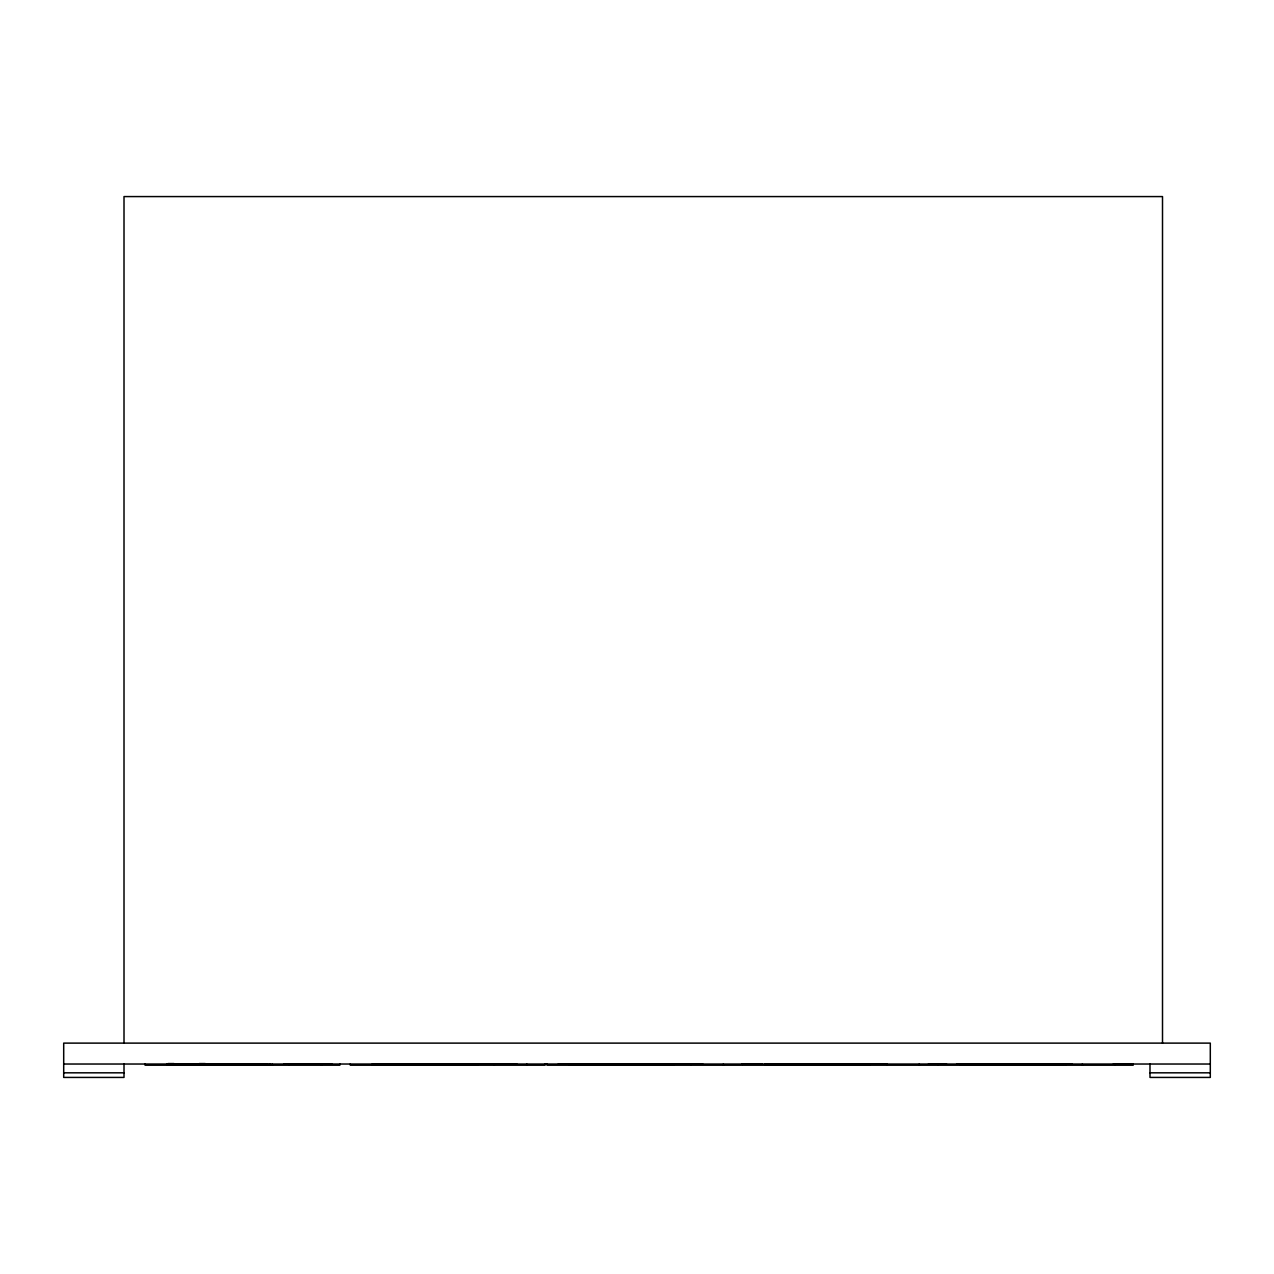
<?xml version="1.0" encoding="UTF-8"?>
<svg xmlns="http://www.w3.org/2000/svg" width="1274" height="1274" viewBox="0 0 1274 1274"><rect width="100%" height="100%" fill="white"/><g stroke="black" fill="none" stroke-linecap="round" stroke-linejoin="round"><path stroke-width="1.5" d="M168.041 1063.583L173.997 1063.583M199.317 1063.583L205.273 1063.583M331.734 1063.854L284.022 1064.029M63.7 1064.029L1210.3 1064.029M207.471 1064.586L265.565 1064.586M206.754 1064.777L266.298 1064.777M63.7 1072.819L124.008 1072.819M1149.992 1072.819L1210.3 1072.819M1162.509 1043.119L1162.509 196.578L124.008 196.578L124.008 1043.119M1149.992 1064.029L1149.992 1077.422L1210.3 1077.422L1210.3 1043.119L63.7 1043.119L63.7 1077.422L124.008 1077.422L124.008 1064.029M1133.175 1064.029L1133.175 1065.207L938.381 1065.207L938.381 1064.029M1131.423 1064.029L1113.317 1064.029M1114.814 1064.029L1114.814 1065.207M1082.39 1064.029L1082.39 1065.207M1071.88 1064.029L1024.153 1063.854L1024.296 1065.207M1065.653 1064.029L1065.653 1065.207M1063.153 1064.029L1063.153 1065.207M1062.787 1064.029L1062.787 1065.207M1061.019 1064.029L1060.971 1065.207M1060.541 1064.029L1060.653 1065.207M1059.904 1064.029L1059.904 1065.207M1058.837 1064.029L1058.646 1065.207M1058.407 1064.029L1058.407 1065.207M1058.041 1064.029L1058.041 1065.207M1057.691 1064.029L1057.754 1065.207M1056.735 1064.029L1056.735 1065.207M1056.369 1064.029L1056.369 1065.207M1056.05 1064.029L1056.05 1065.207M1055.764 1064.029L1055.891 1065.207M1055.541 1064.029L1055.541 1065.207M1054.553 1064.029L1054.585 1065.207M1054.235 1064.029L1054.235 1065.207M1054.124 1064.029L1054.124 1065.207M1053.614 1064.029L1053.614 1065.207M1053.471 1064.029L1053.471 1065.207M1052.881 1064.029L1052.881 1065.207M1052.404 1064.029L1052.531 1065.207M1052.228 1064.029L1052.228 1065.207M1051.99 1064.029L1051.99 1065.207M1051.607 1064.029L1051.607 1065.207M1051.273 1064.029L1051.337 1065.207M1050.7 1064.029L1050.747 1065.207M1050.27 1064.029L1050.381 1065.207M1050.094 1064.029L1050.094 1065.207M1049.346 1064.029L1049.346 1065.207M1048.566 1064.029L1048.566 1065.207M1048.136 1064.029L1048.136 1065.207M1047.769 1064.029L1047.769 1065.207M1047.483 1064.029L1047.419 1065.207M1047.196 1064.029L1047.196 1065.207M1046.464 1064.029L1046.464 1065.207M1046.241 1064.029L1046.241 1065.207M1046.097 1064.029L1046.097 1065.207M1045.779 1064.029L1045.779 1065.207M1045.62 1064.029L1045.62 1065.207M1045.269 1064.029L1045.269 1065.207M1043.963 1064.029L1043.852 1065.207M1043.629 1064.029L1043.629 1065.207M1041.957 1064.029L1042.052 1065.207M1041.702 1064.029L1041.718 1065.207M1041.336 1064.029L1041.336 1065.207M1041.065 1064.029L1041.001 1065.207M1039.871 1064.029L1039.918 1065.207M1039.552 1065.207L1039.552 1064.029L1039.361 1065.207M1039.074 1064.029L1039.074 1065.207M1038.851 1064.029L1038.804 1065.207M1037.737 1064.029L1037.737 1065.207M1037.562 1064.029L1037.562 1065.207M1037.307 1064.029L1037.307 1065.207M1036.94 1064.029L1036.925 1065.207M1036.67 1064.029L1036.67 1065.207M1036.59 1064.029L1036.59 1065.207M1035.635 1064.029L1035.635 1065.207M1034.456 1064.029L1034.456 1065.207M1033.453 1064.029L1033.485 1065.207M1033.023 1064.029L1033.134 1065.207M1032.816 1064.029L1032.816 1065.207M1032.386 1064.029L1032.529 1065.207M1031.908 1064.029L1031.908 1065.207M1031.319 1064.029L1031.542 1065.207M1031.128 1064.029L1031.128 1065.207M1030.889 1064.029L1030.889 1065.207M1030.523 1064.029L1030.523 1065.207M1030.172 1064.029L1030.172 1065.207M1029.726 1064.029L1029.758 1065.207M1029.408 1064.029L1029.296 1065.207M1028.994 1064.029L1028.994 1065.207M1028.532 1064.029L1028.644 1065.207M1028.373 1064.029L1028.245 1065.207M1028.022 1064.029L1028.022 1065.207M1027.577 1064.029L1027.577 1065.207M1027.147 1064.029L1027.147 1065.207M1026.78 1064.029L1026.78 1065.207M1026.382 1064.029L1026.43 1065.207M1026.096 1064.029L1026.096 1065.207M1025.506 1063.854L1025.474 1065.207M1024.79 1064.029L1024.79 1065.207M1024.63 1063.854L1024.646 1065.207M1023.341 1064.029L1023.309 1065.207M1022.974 1064.029L1022.879 1065.207M1022.656 1064.029L1022.656 1065.207M1022.369 1064.029L1022.369 1065.207M1022.21 1064.029L1022.226 1065.207M1021.859 1064.029L1021.859 1065.207M1020.984 1064.029L1021.159 1065.207M1020.729 1064.029L1020.729 1065.207M1020.363 1064.029L1020.363 1065.207M1020.012 1064.029L1020.076 1065.207M1019.71 1064.029L1019.71 1065.207M1019.614 1064.029L1019.614 1065.207M1018.961 1064.029L1018.961 1065.207M1018.834 1064.029L1018.834 1065.207M1018.372 1064.029L1018.372 1065.207M1018.085 1064.029L1018.213 1065.207M1017.464 1064.029L1017.464 1065.207M1017.098 1064.029L1017.098 1065.207M1016.748 1064.029L1016.827 1065.207M1016.238 1064.029L1016.238 1065.207M1015.951 1064.029L1015.951 1065.207M1015.792 1064.029L1015.792 1065.207M1015.426 1064.029L1015.426 1065.207M1015.107 1064.029L1014.948 1065.207M1014.614 1064.029L1014.614 1065.207M1013.61 1064.029L1013.61 1065.207M1012.973 1064.029L1012.973 1065.207M1012.687 1064.029L1012.543 1065.207M1012.4 1064.029L1012.4 1065.207M1012.05 1064.029L1012.05 1065.207M1011.476 1064.029L1011.476 1065.207M1011.285 1064.029L1011.285 1065.207M1011.046 1064.029L1011.046 1065.207M1010.68 1064.029L1010.68 1065.207M1010.393 1064.029L1010.393 1065.207M1010.266 1064.029L1010.33 1065.207M1009.151 1064.029L1009.151 1065.207M1008.689 1064.029L1008.53 1065.207L1008.403 1064.029M1008.18 1064.029L1008.084 1065.207M1007.909 1064.029L1007.909 1065.207M1007.654 1064.029L1007.654 1065.207M1007.288 1064.029L1007.288 1065.207M1006.938 1064.029L1007.017 1065.207M1006.54 1064.029L1006.54 1065.207M1006.253 1064.029L1006.253 1065.207M1005.982 1064.029L1005.982 1065.207M1005.759 1064.029L1005.632 1065.207M1005.297 1064.029L1005.297 1065.207M1005.154 1064.029L1005.154 1065.207M1004.804 1064.029L1004.804 1065.207M1003.801 1064.029L1003.801 1065.207M1003.164 1064.029L1003.164 1065.207M1002.749 1064.029L1002.877 1065.207M1002.383 1064.029L1002.383 1065.207M1001.667 1064.029L1001.667 1065.207M1001.475 1064.029L1001.475 1065.207M1001.237 1064.029L1001.237 1065.207M1000.87 1064.029L1000.87 1065.207M1000.6 1064.029L1000.584 1065.207M1000.52 1064.029L1000.52 1065.207M1000.138 1064.029L1000.249 1065.207M999.485 1064.029L999.485 1065.207M999.342 1064.029L999.342 1065.207M998.88 1064.029L998.72 1065.207M998.418 1064.029L998.418 1065.207M998.386 1064.029L998.243 1065.207M997.988 1064.029L997.988 1065.207M997.622 1064.029L997.622 1065.207M996.746 1064.029L996.746 1065.207M996.443 1064.029L996.316 1065.207M996.093 1064.029L996.093 1065.207M995.965 1064.029L995.965 1065.207M995.488 1064.029L995.631 1065.207M995.344 1064.029L995.344 1065.207M995.137 1064.029L995.137 1065.207M993.816 1064.029L993.72 1065.207M993.497 1064.029L993.497 1065.207M991.809 1064.029L992 1065.207M991.602 1064.029L991.57 1065.207M991.204 1064.029L991.204 1065.207M990.854 1064.029L990.854 1065.207M989.818 1064.029L989.818 1065.207M989.468 1064.029L989.468 1065.207M989.357 1064.029L989.213 1065.207L988.927 1064.029M988.704 1064.029L988.72 1065.207M987.207 1064.029L987.079 1065.207M986.84 1064.029L986.793 1065.207M986.49 1064.029L986.57 1065.207M985.535 1064.029L985.535 1065.207M985.184 1064.029L985.312 1065.207M984.706 1064.029L984.706 1065.207M984.563 1064.029L984.356 1065.207M983.401 1064.029L983.353 1065.207M982.716 1064.029L982.716 1065.207M982.286 1064.029L982.429 1065.207M981.936 1064.029L981.936 1065.207M981.585 1064.029L981.585 1065.207M981.219 1064.029L981.219 1065.207M981.028 1064.029L981.028 1065.207M980.789 1064.029L980.789 1065.207M980.423 1064.029L980.423 1065.207M980.152 1064.029L980.152 1065.207M980.072 1064.029L980.072 1065.207M979.802 1064.029L979.802 1065.207M979.435 1064.029L979.435 1065.207M978.894 1064.029L978.894 1065.207M978.687 1064.029L978.687 1065.207M978.432 1065.207L978.273 1064.029L978.145 1065.207M977.938 1064.029L977.938 1065.207M977.62 1064.029L977.445 1065.207M977.19 1064.029L977.19 1065.207M976.824 1064.029L976.824 1065.207M976.553 1064.029L976.473 1065.207M976.298 1064.029L976.298 1065.207M976.011 1064.029L976.011 1065.207M975.518 1065.207L975.518 1063.854L956.631 1064.029M975.215 1063.854L975.295 1065.207M974.833 1064.029L974.833 1065.207M974.546 1064.029L974.69 1065.207M974.339 1064.029L974.339 1065.207M973.384 1064.029L973.336 1065.207M973.018 1064.029L973.018 1065.207M972.699 1064.029L972.906 1065.207M972.412 1064.029L972.412 1065.207M972.269 1064.029L972.269 1065.207M971.521 1064.029L971.521 1065.207M971.202 1064.029L971.25 1065.207M971.011 1064.029L971.011 1065.207M970.772 1064.029L970.772 1065.207M970.406 1064.029L970.406 1065.207M970.055 1064.029L970.119 1065.207M969.673 1064.029L969.673 1065.207M969.387 1064.029L969.387 1065.207M969.116 1064.029L969.116 1065.207M968.877 1064.029L968.893 1065.207M968.415 1064.029L968.415 1065.207M968.256 1064.029L968.256 1065.207M967.906 1064.029L968.129 1065.207M967.523 1064.029L967.523 1065.207M967.109 1064.029L967.109 1065.207M966.759 1064.029L966.759 1065.207M966.265 1064.029L966.265 1065.207M965.979 1064.029L965.979 1065.207M965.103 1064.029L965.103 1065.207M964.832 1064.029L964.832 1065.207M963.24 1064.029L963.24 1065.207M962.953 1065.207L962.953 1064.029L962.682 1065.207M962.475 1064.029L962.475 1065.207M961.106 1064.029L961.106 1065.207M960.692 1064.029L960.692 1065.207M960.325 1064.029L960.325 1065.207M946.534 1064.029L928.443 1064.029M937.664 1064.029L937.664 1065.207L742.869 1065.207L742.869 1064.029M919.302 1064.029L919.302 1065.207M886.991 1064.029L839.279 1063.854L839.279 1065.207M886.863 1064.029L886.863 1065.207M870.142 1064.029L870.142 1065.207M867.626 1064.029L867.626 1065.207M867.276 1064.029L867.276 1065.207M865.46 1064.029L865.492 1065.207M865.03 1064.029L865.126 1065.207M864.377 1064.029L864.377 1065.207M863.31 1064.029L863.31 1065.207M863.135 1064.029L863.135 1065.207M862.88 1064.029L862.88 1065.207M862.514 1064.029L862.514 1065.207M862.164 1064.029L862.243 1065.207M861.208 1064.029L861.208 1065.207M860.523 1064.029L860.523 1065.207M860.237 1064.029L860.38 1065.207M860.03 1064.029L860.03 1065.207M859.074 1064.029L859.074 1065.207M859.026 1064.029L859.026 1065.207M858.596 1064.029L858.596 1065.207M858.389 1064.029L858.389 1065.207M858.103 1064.029L858.103 1065.207M857.959 1064.029L857.959 1065.207M857.354 1064.029L857.354 1065.207M857.004 1064.029L857.004 1065.207L856.701 1064.029M856.462 1064.029L856.462 1065.207M856.096 1064.029L856.096 1065.207M855.809 1064.029L855.746 1065.207M855.188 1064.029L855.22 1065.207M854.854 1064.029L854.854 1065.207L854.567 1064.029M854.106 1064.029L854.106 1065.207M853.946 1064.029L853.819 1065.207M853.596 1064.029L853.596 1065.207M853.039 1064.029L853.039 1065.207M852.863 1064.029L852.863 1065.207M852.609 1064.029L852.609 1065.207M852.242 1064.029L852.242 1065.207M851.892 1064.029L851.956 1065.207M851.669 1064.029L851.669 1065.207M850.936 1064.029L850.936 1065.207M850.714 1064.029L850.714 1065.207M850.108 1064.029L850.252 1065.207M849.965 1064.029L849.965 1065.207M849.758 1064.029L849.758 1065.207M848.803 1064.029L848.755 1065.207M848.436 1064.029L848.325 1065.207M848.118 1064.029L848.118 1065.207M847.831 1064.029L847.688 1065.207M846.621 1064.029L846.621 1065.207L846.43 1064.029M846.175 1064.029L846.191 1065.207M845.825 1064.029L845.825 1065.207M845.538 1064.029L845.538 1065.207M845.474 1064.029L845.474 1065.207M844.296 1064.029L844.359 1065.207M844.041 1064.029L844.041 1065.207M843.834 1065.207L843.675 1064.029L843.547 1065.207M843.277 1064.029L843.324 1065.207M842.21 1064.029L842.21 1065.207M842.034 1064.029L842.034 1065.207M841.78 1064.029L841.78 1065.207M841.413 1064.029L841.397 1065.207M841.143 1064.029L841.063 1065.207M840.107 1064.029L840.107 1065.207M839.757 1063.854L839.757 1065.207M839.423 1064.029L839.423 1065.207M839.136 1064.029L838.929 1065.207M837.926 1064.029L837.974 1065.207M837.607 1064.029L837.607 1065.207M837.512 1064.029L837.512 1065.207M837.289 1064.029L837.289 1065.207M837.002 1064.029L837.002 1065.207M836.381 1064.029L836.381 1065.207M836.015 1064.029L836.015 1065.207M835.792 1064.029L835.792 1065.207M835.617 1064.029L835.617 1065.207M835.362 1064.029L835.362 1065.207M834.996 1064.029L834.996 1065.207M834.645 1064.029L834.645 1065.207M834.247 1064.029L834.199 1065.207M833.467 1064.029L833.467 1065.207M833.132 1064.029L833.132 1065.207L832.846 1064.029M832.718 1064.029L832.718 1065.207M832.511 1064.029L832.511 1065.207M832.065 1064.029L832.065 1065.207M831.874 1064.029L831.874 1065.207M831.635 1064.029L831.635 1065.207M831.269 1064.029L831.269 1065.207M830.982 1064.029L830.982 1065.207M830.871 1064.029L830.919 1065.207M830.584 1064.029L830.584 1065.207M829.963 1064.029L829.963 1065.207M829.597 1064.029L829.74 1065.207M829.278 1064.029L829.119 1065.207M828.992 1064.029L828.992 1065.207M828.769 1064.029L828.769 1065.207M827.781 1064.029L827.781 1065.207M827.352 1064.029L827.463 1065.207M827.129 1064.029L827.129 1065.207M826.842 1064.029L826.699 1065.207M826.332 1064.029L826.332 1065.207M825.632 1064.029L825.632 1065.207M825.456 1064.029L825.456 1065.207M825.202 1064.029L825.202 1065.207M824.835 1064.029L824.835 1065.207M824.087 1064.029L824.198 1065.207M823.434 1064.029L823.307 1065.207M822.701 1064.029L822.845 1065.207M822.558 1064.029L822.558 1065.207M822.351 1064.029L822.367 1065.207M821.937 1064.029L821.937 1065.207M821.571 1064.029L821.571 1065.207M821.3 1064.029L821.3 1065.207M820.711 1064.029L820.711 1065.207M820.424 1065.207L820.424 1064.029L820.042 1065.207M819.915 1064.029L819.915 1065.207M819.58 1064.029L819.58 1065.207M819.437 1064.029L819.437 1065.207M819.086 1064.029L819.086 1065.207M818.099 1064.029L818.099 1065.207M817.765 1064.029L817.669 1065.207M817.446 1064.029L817.446 1065.207M817.16 1064.029L817.16 1065.207M816.889 1064.029L817.016 1065.207M816.523 1064.029L816.523 1065.207M815.949 1064.029L815.949 1065.207M815.774 1064.029L815.774 1065.207M815.519 1064.029L815.519 1065.207M815.153 1064.029L815.153 1065.207M814.882 1064.029L814.739 1065.207L814.707 1064.029M814.389 1064.029L814.389 1065.207M813.624 1064.029L813.64 1065.207M813.162 1064.029L813.162 1065.207M812.876 1064.029L813.003 1065.207M812.669 1064.029L812.669 1065.207L812.382 1064.029M812.143 1064.029L812.143 1065.207M811.761 1064.029L811.761 1065.207M811.49 1064.029L811.427 1065.207M811.028 1064.029L811.028 1065.207M810.742 1064.029L810.742 1065.207M810.455 1064.029L810.248 1065.207L810.105 1064.029M809.786 1064.029L809.786 1065.207M809.627 1064.029L809.5 1065.207M809.277 1064.029L809.277 1065.207M808.289 1064.029L808.289 1065.207M807.955 1064.029L807.859 1065.207M807.636 1064.029L807.636 1065.207M807.35 1064.029L807.35 1065.207M807.206 1064.029L807.206 1065.207M806.856 1064.029L806.856 1065.207M806.139 1064.029L806.139 1065.207M805.709 1064.029L805.964 1065.207M805.343 1064.029L805.343 1065.207M805.072 1064.029L804.993 1065.207M804.722 1064.029L804.722 1065.207M804.611 1064.029L804.611 1065.207M803.974 1064.029L803.974 1065.207M803.814 1064.029L803.814 1065.207M803.353 1064.029L803.353 1065.207M803.209 1064.029L803.066 1065.207M802.907 1064.029L802.907 1065.207M802.716 1064.029L802.716 1065.207M802.477 1064.029L802.477 1065.207M802.11 1064.029L802.11 1065.207M801.824 1064.029L801.824 1065.207M801.219 1064.029L801.219 1065.207M800.932 1064.029L800.805 1065.207M800.582 1064.029L800.582 1065.207M799.961 1064.029L799.961 1065.207M799.833 1064.029L799.61 1065.207M798.655 1064.029L798.623 1065.207M797.97 1064.029L797.97 1065.207M797.54 1064.029L797.54 1065.207M796.441 1064.029L796.473 1065.207M796.298 1064.029L796.298 1065.207M796.043 1064.029L796.075 1065.207M795.677 1064.029L795.677 1065.207M795.406 1064.029L795.406 1065.207M795.326 1064.029L795.326 1065.207M794.291 1064.029L794.291 1065.207L794.148 1064.029M793.941 1064.029L793.941 1065.207M793.686 1065.207L793.543 1064.029L793.399 1065.207M793.192 1064.029L793.192 1065.207M791.934 1064.029L792.125 1065.207M791.695 1064.029L791.695 1065.207M791.552 1064.029L791.552 1065.207M791.329 1064.029L791.265 1065.207M791.043 1064.029L790.979 1065.207M790.644 1064.029L771.757 1064.029M790.023 1064.029L789.8 1065.207M789.657 1064.029L789.657 1065.207M789.339 1064.029L789.339 1065.207M789.179 1064.029L789.052 1065.207M788.909 1063.854L788.829 1065.207M787.842 1064.029L787.842 1065.207M787.412 1064.029L787.412 1065.207M787.189 1064.029L787.189 1065.207M786.902 1064.029L786.902 1065.207M786.759 1064.029L786.759 1065.207M786.424 1064.029L786.424 1065.207M786.058 1064.029L786.058 1065.207M785.692 1064.029L785.692 1065.207M785.517 1064.029L785.517 1065.207M785.262 1064.029L785.262 1065.207M784.895 1064.029L784.895 1065.207M784.625 1064.029L784.545 1065.207M784.274 1064.029L784.243 1065.207M783.924 1064.029L783.813 1065.207M783.16 1064.029L783.367 1065.207M782.905 1064.029L782.905 1065.207M782.618 1064.029L782.618 1065.207M782.411 1064.029L782.411 1065.207M782.109 1064.029L782.109 1065.207M781.918 1064.029L781.918 1065.207M781.679 1064.029L781.679 1065.207M781.296 1064.029L781.296 1065.207M781.026 1064.029L781.026 1065.207M780.771 1064.029L780.962 1065.207M780.484 1064.029L780.484 1065.207M779.991 1064.029L779.991 1065.207M779.322 1064.029L779.322 1065.207M779.162 1064.029L779.035 1065.207M778.812 1064.029L778.812 1065.207M777.857 1064.029L777.857 1065.207M777.825 1064.029L777.825 1065.207M777.395 1064.029L777.49 1065.207M777.172 1064.029L777.172 1065.207M776.885 1064.029L776.885 1065.207M776.742 1064.029L776.742 1065.207M775.993 1064.029L775.993 1065.207M775.723 1064.029L775.723 1065.207L775.5 1064.029M775.245 1064.029L775.245 1065.207M774.879 1064.029L774.879 1065.207M774.608 1064.029L774.528 1065.207M774.146 1064.029L774.146 1065.207M773.716 1063.854L773.859 1065.207M773.398 1063.854L773.35 1065.207M772.888 1064.029L772.888 1065.207M772.745 1064.029L772.601 1065.207M772.394 1064.029L772.394 1065.207M772.06 1063.854L772.012 1065.207M771.598 1064.029L771.598 1065.207M771.232 1064.029L771.232 1065.207M770.754 1064.029L770.754 1065.207M770.467 1064.029L770.467 1065.207M769.576 1064.029L769.576 1065.207M769.305 1064.029L769.305 1065.207M767.728 1064.029L767.728 1065.207M767.442 1064.029L767.314 1065.207M767.171 1064.029L767.171 1065.207M766.948 1064.029L766.948 1065.207M765.578 1064.029L765.578 1065.207M765.164 1064.029L765.164 1065.207M764.814 1064.029L764.814 1065.207M762.298 1064.029L744.207 1064.029M741.755 1064.029L741.755 1065.207L546.96 1065.207L546.96 1064.029M723.393 1064.029L723.393 1065.207M702.754 1064.029L655.043 1063.854L655.027 1065.207M690.954 1064.029L690.954 1065.207M674.233 1064.029L674.233 1065.207M671.716 1064.029L671.716 1065.207M671.366 1064.029L671.366 1065.207M669.583 1064.029L669.583 1065.207M669.551 1064.029L669.551 1065.207M669.121 1064.029L669.216 1065.207M668.468 1064.029L668.468 1065.207M667.226 1064.029L667.401 1065.207M666.971 1064.029L666.971 1065.207M666.605 1064.029L666.605 1065.207M666.334 1064.029L666.254 1065.207M665.076 1064.029L665.076 1065.207M664.948 1064.029L664.948 1065.207M664.614 1064.029L664.614 1065.207M664.327 1064.029L664.471 1065.207M664.12 1064.029L664.12 1065.207M663.117 1064.029L663.117 1065.207M662.798 1064.029L662.687 1065.207M662.48 1064.029L662.48 1065.207M662.193 1064.029L662.193 1065.207M662.05 1064.029L662.05 1065.207M661.445 1064.029L661.445 1065.207M661.095 1064.029L661.095 1065.207M660.983 1064.029L660.792 1065.207M660.553 1064.029L660.553 1065.207M660.187 1064.029L660.187 1065.207M659.836 1064.029L659.9 1065.207M659.311 1064.029L659.311 1065.207M658.658 1064.029L658.658 1065.207M658.196 1064.029L658.196 1065.207M657.91 1064.029L657.91 1065.207M657.702 1064.029L657.702 1065.207M657.129 1064.029L657.129 1065.207M656.954 1064.029L656.954 1065.207M656.699 1064.029L656.699 1065.207M656.381 1063.854L656.333 1065.207M656.062 1064.029L656.062 1065.207M655.76 1064.029L655.983 1065.207M654.342 1065.207L654.199 1064.029L654.056 1065.207M653.849 1064.029L653.849 1065.207M652.845 1064.029L652.845 1065.207M652.527 1064.029L652.415 1065.207M652.208 1064.029L652.208 1065.207M651.778 1064.029L651.778 1065.207M650.711 1064.029L650.711 1065.207M650.52 1064.029L650.632 1065.207M650.281 1064.029L650.266 1065.207M649.915 1064.029L649.915 1065.207M649.565 1064.029L649.629 1065.207M648.45 1064.029L648.482 1065.207M648.132 1064.029L648.132 1065.207M648.02 1064.029L647.925 1065.207M647.638 1064.029L647.638 1065.207M647.367 1064.029L647.431 1065.207M646.3 1064.029L646.3 1065.207M646.125 1064.029L646.125 1065.207M645.87 1064.029L645.791 1065.207M645.504 1064.029L645.504 1065.207M645.233 1064.029L645.233 1065.207M644.198 1064.029L644.198 1065.207M643.848 1064.029L643.975 1065.207M643.37 1064.029L643.513 1065.207M643.227 1064.029L643.02 1065.207M642.032 1064.029L642.064 1065.207M641.698 1064.029L641.698 1065.207M641.602 1064.029L641.602 1065.207M641.379 1064.029L641.379 1065.207M641.093 1064.029L641.093 1065.207M640.472 1064.029L640.472 1065.207M640.105 1064.029L640.105 1065.207M639.452 1064.029L639.452 1065.207M639.086 1064.029L639.086 1065.207M638.338 1064.029L638.29 1065.207M637.971 1064.029L637.971 1065.207M637.86 1064.029L637.86 1065.207M637.557 1064.029L637.557 1065.207M637.223 1064.029L637.223 1065.207M637.096 1064.029L636.952 1065.207M636.809 1064.029L636.809 1065.207M636.602 1064.029L636.602 1065.207M636.156 1064.029L636.156 1065.207M635.965 1064.029L635.965 1065.207M635.726 1064.029L635.726 1065.207M635.36 1064.029L635.36 1065.207M634.675 1064.029L634.675 1065.207M634.054 1064.029L634.054 1065.207M633.831 1064.029L633.831 1065.207M633.688 1064.029L633.688 1065.207M633.21 1064.029L633.369 1065.207M633.082 1064.029L633.082 1065.207M632.86 1064.029L632.86 1065.207M631.904 1064.029L631.872 1065.207M631.442 1064.029L631.442 1065.207M631.219 1064.029L631.219 1065.207M630.933 1064.029L630.933 1065.207M630.789 1064.029L630.789 1065.207M630.423 1064.029L630.423 1065.207M629.722 1064.029L629.547 1065.207M629.308 1064.029L629.308 1065.207M628.926 1064.029L628.926 1065.207M628.608 1064.029L628.639 1065.207M628.289 1064.029L628.178 1065.207M627.413 1064.029L627.525 1065.207M626.951 1065.207L626.951 1064.029L626.649 1065.207M626.458 1064.029L626.458 1065.207M626.044 1064.029L626.282 1065.207M625.661 1064.029L625.661 1065.207M625.391 1064.029L625.391 1065.207M624.801 1064.029L624.801 1065.207M624.133 1064.029L624.005 1065.207M623.671 1064.029L623.671 1065.207M623.527 1064.029L623.384 1065.207M623.177 1064.029L623.177 1065.207M622.222 1064.029L622.19 1065.207M621.855 1064.029L621.855 1065.207M621.76 1064.029L621.537 1065.207M621.25 1064.029L621.25 1065.207M620.613 1064.029L620.613 1065.207M620.04 1064.029L620.04 1065.207M619.865 1064.029L619.865 1065.207M619.61 1064.029L619.61 1065.207M619.244 1064.029L619.244 1065.207M618.479 1064.029L618.368 1065.207M617.731 1064.029L617.715 1065.207M617.11 1064.029L617.253 1065.207M616.966 1065.207L616.759 1064.029L616.664 1065.207M616.234 1064.029L616.234 1065.207M615.868 1064.029L615.868 1065.207M615.517 1064.029L615.581 1065.207M615.119 1064.029L615.119 1065.207M614.832 1064.029L614.832 1065.207M614.562 1064.029L614.562 1065.207M614.195 1064.029L614.195 1065.207M613.877 1064.029L613.877 1065.207M613.59 1064.029L613.718 1065.207M613.367 1064.029L613.367 1065.207M612.412 1064.029L612.38 1065.207M612.061 1064.029L612.061 1065.207M611.95 1064.029L611.727 1065.207M611.44 1064.029L611.44 1065.207M611.297 1064.029L611.313 1065.207M610.947 1064.029L610.947 1065.207M610.23 1064.029L610.23 1065.207M610.055 1064.029L610.055 1065.207M609.8 1064.029L609.8 1065.207M609.434 1064.029L609.434 1065.207M609.131 1064.029L609.179 1065.207M608.064 1064.029L608.064 1065.207M607.905 1064.029L607.905 1065.207M607.443 1064.029L607.443 1065.207M607.3 1064.029L607.3 1065.207M606.997 1064.029L607.157 1065.207M606.806 1064.029L606.806 1065.207M606.567 1065.207L606.408 1063.854L587.537 1063.854L587.457 1065.207M606.201 1064.029L606.201 1065.207M606.106 1063.854L605.914 1065.207L605.851 1064.029M605.309 1064.029L605.309 1065.207M605.023 1064.029L604.895 1065.207M604.656 1063.854L604.529 1065.207M604.21 1065.207L604.051 1064.029L603.924 1065.207M603.701 1064.029L603.701 1065.207M602.713 1064.029L602.713 1065.207M602.395 1064.029L602.284 1065.207M602.061 1064.029L602.061 1065.207M601.774 1064.029L601.631 1065.207M600.564 1064.029L600.564 1065.207L600.388 1064.029M600.165 1064.029L600.134 1065.207M599.767 1064.029L599.767 1065.207M599.497 1064.029L599.497 1065.207M599.417 1064.029L599.417 1065.207M598.398 1064.029L598.239 1065.207M597.92 1064.029L598.032 1065.207M597.777 1064.029L597.633 1065.207L597.49 1064.029M597.283 1064.029L597.283 1065.207M596.216 1064.029L596.216 1065.207M595.786 1064.029L596.025 1065.207M595.643 1064.029L595.643 1065.207M595.42 1064.029L595.356 1065.207M595.133 1064.029L595.133 1065.207M594.114 1064.029L594.114 1065.207M593.748 1064.029L593.891 1065.207M593.429 1064.029L593.429 1065.207M593.143 1064.029L593.27 1065.207M592.92 1064.029L592.92 1065.207M591.932 1064.029L591.964 1065.207M591.614 1064.029L591.614 1065.207M591.279 1064.029L591.502 1065.207M590.993 1064.029L590.993 1065.207M590.849 1064.029L590.849 1065.207M590.515 1064.029L590.515 1065.207M590.149 1064.029L590.149 1065.207M589.782 1064.029L589.782 1065.207M589.464 1063.854L589.607 1065.207M589.161 1063.854L589.352 1065.207M588.986 1064.029L588.986 1065.207M588.715 1064.029L588.636 1065.207M588.333 1064.029L588.365 1065.207M587.824 1063.854L587.903 1065.207M587.266 1064.029L587.266 1065.207M586.995 1064.029L586.995 1065.207M586.709 1064.029L586.502 1065.207M586.008 1064.029L586.199 1065.207M585.769 1064.029L585.769 1065.207M585.387 1064.029L585.387 1065.207M585.053 1064.029L585.116 1065.207M584.862 1064.029L584.862 1065.207M584.575 1064.029L584.575 1065.207M584.081 1064.029L584.081 1065.207M583.874 1064.029L583.874 1065.207M583.731 1064.029L583.731 1065.207M583.412 1064.029L583.412 1065.207M583.253 1064.029L583.126 1065.207M582.903 1064.029L582.903 1065.207M581.947 1064.029L581.915 1065.207M581.485 1064.029L581.581 1065.207M581.263 1064.029L581.263 1065.207M580.976 1064.029L580.976 1065.207M580.833 1064.029L580.833 1065.207M580.084 1064.029L580.084 1065.207M579.59 1064.029L579.813 1065.207M579.336 1064.029L579.336 1065.207M578.969 1064.029L578.969 1065.207M578.699 1064.029L578.619 1065.207M578.237 1064.029L578.237 1065.207M577.95 1064.029L577.823 1065.207M577.679 1064.029L577.679 1065.207M577.441 1064.029L577.441 1065.207M576.979 1064.029L576.979 1065.207M576.692 1064.029L576.835 1065.207M576.485 1064.029L576.485 1065.207M576.374 1064.029L558.283 1064.029M576.103 1063.854L576.103 1065.207M575.689 1064.029L575.689 1065.207M575.322 1064.029L575.322 1065.207M574.845 1064.029L574.845 1065.207M574.558 1065.207L574.431 1063.854M573.666 1064.029L573.666 1065.207M573.396 1064.029L573.396 1065.207M571.819 1064.029L571.819 1065.207M571.532 1065.207L571.405 1064.029L571.262 1065.207M571.039 1064.029L571.039 1065.207M569.669 1064.029L569.669 1065.207M569.255 1064.029L569.255 1065.207M568.905 1064.029L568.905 1065.207M545.097 1064.029L545.097 1065.207L350.302 1065.207L350.302 1064.029M526.735 1064.029L526.735 1065.207M516.83 1064.029L469.103 1064.029M494.296 1064.029L494.296 1065.207M477.575 1064.029L477.575 1065.207M475.059 1064.029L475.059 1065.207M474.708 1064.029L474.708 1065.207M472.925 1064.029L472.925 1065.207M472.463 1064.029L472.558 1065.207M471.81 1064.029L471.81 1065.207M470.743 1064.029L470.743 1065.207M470.44 1063.854L470.313 1065.207M469.947 1064.029L469.947 1065.207M469.596 1063.854L469.676 1065.207M468.641 1064.029L468.641 1065.207M468.418 1064.029L468.418 1065.207M468.291 1064.029L468.291 1065.207M467.956 1064.029L467.956 1065.207M467.813 1064.029L467.669 1065.207M467.462 1064.029L467.462 1065.207M466.507 1064.029L466.459 1065.207M466.029 1064.029L466.029 1065.207M465.822 1064.029L465.822 1065.207M465.536 1064.029L465.536 1065.207M465.392 1064.029L465.392 1065.207M464.787 1064.029L464.787 1065.207M464.437 1065.207L464.437 1064.029L464.134 1065.207M463.895 1064.029L463.895 1065.207M463.529 1064.029L463.529 1065.207M463.179 1064.029L463.242 1065.207M462.621 1064.029L462.653 1065.207M462.303 1064.029L462.303 1065.207L462 1064.029M461.538 1064.029L461.538 1065.207M461.252 1064.029L461.252 1065.207M461.045 1064.029L461.045 1065.207M460.471 1064.029L460.471 1065.207M460.296 1064.029L460.296 1065.207M460.041 1064.029L460.041 1065.207M459.675 1064.029L459.675 1065.207M459.404 1064.029L459.404 1065.207M459.325 1064.029L459.102 1065.207M458.369 1064.029L458.369 1065.207M458.146 1064.029L458.146 1065.207M458.019 1064.029L458.019 1065.207M457.191 1064.029L457.191 1065.207M456.235 1064.029L456.188 1065.207M455.758 1064.029L455.758 1065.207M455.551 1064.029L455.551 1065.207M455.121 1064.029L455.264 1065.207M454.054 1064.029L454.054 1065.207L453.863 1064.029M453.624 1064.029L453.608 1065.207M453.257 1064.029L453.257 1065.207M452.971 1064.029L452.971 1065.207M452.907 1064.029L452.907 1065.207M451.824 1064.029L451.729 1065.207M451.474 1064.029L451.474 1065.207M451.362 1064.029L451.267 1065.207M450.98 1064.029L450.98 1065.207M450.709 1064.029L450.773 1065.207M449.642 1064.029L449.642 1065.207M449.467 1064.029L449.467 1065.207M449.212 1064.029L449.133 1065.207M448.846 1064.029L448.846 1065.207M448.512 1064.029L448.575 1065.207M447.54 1064.029L447.54 1065.207M447.19 1064.029L447.317 1065.207M446.856 1064.029L446.712 1065.207M446.362 1064.029L446.362 1065.207M445.374 1064.029L445.406 1065.207M445.04 1064.029L445.04 1065.207M444.944 1064.029L444.944 1065.207M444.722 1064.029L444.722 1065.207M444.292 1064.029L444.435 1065.207M443.814 1064.029L443.814 1065.207M443.463 1064.029L443.463 1065.207M443.225 1064.029L443.225 1065.207M443.049 1064.029L443.049 1065.207M442.795 1064.029L442.795 1065.207M442.428 1064.029L442.428 1065.207M441.68 1064.029L441.68 1065.207M441.314 1064.029L441.314 1065.207M441.202 1064.029L441.202 1065.207M440.9 1064.029L440.9 1065.207M440.565 1064.029L440.565 1065.207L440.294 1064.029M440.151 1064.029L440.151 1065.207M439.944 1064.029L439.944 1065.207M439.498 1064.029L439.498 1065.207M439.307 1064.029L439.307 1065.207M439.068 1064.029L439.068 1065.207M438.702 1064.029L438.702 1065.207M438.017 1064.029L438.017 1065.207M437.396 1064.029L437.396 1065.207M437.173 1064.029L437.173 1065.207M437.03 1064.029L437.03 1065.207M436.552 1064.029L436.552 1065.207M436.425 1064.029L436.425 1065.207M436.202 1064.029L436.202 1065.207M435.214 1064.029L435.246 1065.207M434.784 1064.029L434.896 1065.207M434.561 1064.029L434.561 1065.207M434.131 1064.029L434.131 1065.207M433.765 1064.029L433.765 1065.207M433.064 1064.029L433.064 1065.207M432.889 1064.029L432.889 1065.207M432.65 1064.029L432.65 1065.207M432.268 1064.029L432.268 1065.207M431.95 1064.029L431.934 1065.207M431.52 1064.029L431.631 1065.207M430.755 1064.029L430.867 1065.207M430.293 1064.029L430.293 1065.207M430.007 1064.029L430.134 1065.207M429.8 1064.029L429.784 1065.207M429.386 1064.029L429.386 1065.207M429.004 1064.029L429.004 1065.207M428.733 1064.029L428.669 1065.207M428.144 1064.029L428.144 1065.207M427.475 1064.029L427.347 1065.207M427.029 1064.029L427.029 1065.207M426.87 1064.029L426.726 1065.207M426.519 1064.029L426.519 1065.207M425.532 1064.029L425.564 1065.207M425.197 1064.029L425.197 1065.207M424.879 1064.029L425.102 1065.207M424.592 1064.029L424.592 1065.207M424.449 1064.029L424.449 1065.207M423.955 1064.029L423.955 1065.207M423.382 1064.029L423.382 1065.207M423.207 1064.029L423.207 1065.207M422.952 1064.029L422.952 1065.207M422.586 1064.029L422.586 1065.207M421.821 1064.029L421.821 1065.207M421.057 1064.029L421.073 1065.207M420.595 1064.029L420.595 1065.207M420.452 1065.207L420.484 1063.854L401.613 1063.854L401.692 1065.207M420.181 1063.854L420.102 1065.207L420.006 1064.029M419.576 1064.029L419.576 1065.207M419.21 1064.029L419.21 1065.207M418.732 1063.854L418.923 1065.207M418.525 1063.854L418.461 1065.207M418.175 1064.029L418.175 1065.207M417.904 1064.029L417.904 1065.207M417.538 1064.029L417.538 1065.207M417.219 1064.029L417.219 1065.207M417.06 1064.029L417.06 1065.207M416.709 1064.029L416.709 1065.207M415.754 1064.029L415.722 1065.207M415.292 1064.029L415.404 1065.207M415.069 1064.029L415.069 1065.207M414.783 1064.029L414.783 1065.207M414.655 1064.029L414.639 1065.207M414.289 1064.029L414.289 1065.207M413.572 1064.029L413.572 1065.207M413.397 1064.029L413.397 1065.207M413.142 1064.029L413.142 1065.207M412.776 1064.029L412.776 1065.207M412.521 1064.029L412.426 1065.207M411.406 1064.029L411.406 1065.207M411.247 1064.029L411.247 1065.207M410.785 1064.029L410.785 1065.207M410.499 1064.029L410.499 1065.207M410.339 1064.029L410.292 1065.207M410.148 1064.029L410.148 1065.207M409.909 1064.029L409.909 1065.207M409.543 1064.029L409.543 1065.207M409.257 1064.029L409.193 1065.207M408.651 1064.029L408.651 1065.207M408.237 1064.029L408.237 1065.207M407.871 1064.029L407.871 1065.207M407.553 1064.029L407.393 1065.207M407.266 1064.029L407.266 1065.207M407.043 1064.029L407.043 1065.207M406.056 1064.029L406.088 1065.207M405.403 1064.029L405.403 1065.207M405.116 1064.029L404.973 1065.207M403.906 1064.029L403.874 1065.207M403.731 1064.029L403.731 1065.207M403.54 1063.854L403.508 1065.207M403.237 1063.854L403.11 1065.207M402.839 1064.029L402.839 1065.207M402.759 1064.029L402.759 1065.207M401.262 1064.029L401.374 1065.207M401.119 1064.029L400.976 1065.207L400.832 1064.029M400.625 1064.029L400.625 1065.207M399.558 1064.029L399.558 1065.207M399.128 1064.029L399.128 1065.207M398.985 1064.029L398.985 1065.207M398.698 1064.029L398.762 1065.207M398.475 1064.029L398.412 1065.207M397.456 1064.029L397.456 1065.207M397.09 1064.029L397.09 1065.207M396.771 1064.029L396.771 1065.207M396.612 1064.029L396.485 1065.207M396.262 1064.029L396.262 1065.207M395.274 1064.029L395.306 1065.207M394.956 1064.029L394.956 1065.207L394.622 1064.029M394.335 1064.029L394.335 1065.207M394.192 1064.029L394.192 1065.207M393.857 1064.029L393.857 1065.207M393.491 1064.029L393.491 1065.207M393.125 1064.029L393.125 1065.207M392.949 1064.029L392.949 1065.207M392.695 1064.029L392.695 1065.207M392.328 1064.029L392.328 1065.207M391.978 1064.029L392.058 1065.207M391.675 1064.029L391.707 1065.207M391.357 1065.207L391.293 1063.854L373.202 1064.029M390.608 1064.029L390.8 1065.207M390.338 1064.029L390.338 1065.207M390.194 1064.029L390.194 1065.207M390.051 1064.029L389.844 1065.207M389.287 1063.854L389.541 1065.207M389.111 1064.029L389.111 1065.207M388.729 1064.029L388.729 1065.207M388.395 1064.029L388.459 1065.207M388.204 1064.029L388.204 1065.207M387.917 1064.029L387.917 1065.207M387.423 1064.029L387.423 1065.207M387.216 1064.029L387.216 1065.207M387.073 1064.029L387.073 1065.207M386.755 1064.029L386.755 1065.207M386.595 1064.029L386.595 1065.207M386.245 1064.029L386.245 1065.207M385.289 1064.029L385.289 1065.207M385.258 1064.029L385.258 1065.207M384.923 1064.029L384.828 1065.207M384.605 1064.029L384.605 1065.207M384.318 1064.029L384.318 1065.207M384.175 1064.029L384.175 1065.207M383.426 1064.029L383.426 1065.207M383.156 1064.029L382.933 1065.207M382.678 1064.029L382.678 1065.207M382.311 1064.029L382.311 1065.207M381.961 1064.029L381.961 1065.207M381.579 1064.029L381.579 1065.207M381.165 1064.029L381.292 1065.207M380.783 1064.029L380.799 1065.207M380.321 1064.029L380.321 1065.207M380.034 1064.029L380.178 1065.207M379.827 1064.029L379.827 1065.207M379.445 1064.029L379.445 1065.207M379.031 1064.029L379.031 1065.207M378.665 1064.029L378.665 1065.207M378.187 1064.029L378.187 1065.207M377.9 1064.029L377.9 1065.207M377.008 1064.029L377.008 1065.207M376.738 1064.029L376.738 1065.207M375.066 1063.854L375.161 1065.207M374.875 1064.029L374.747 1065.207M374.604 1064.029L374.604 1065.207M374.381 1064.029L374.381 1065.207M373.011 1064.029L373.011 1065.207M372.597 1064.029L372.597 1065.207M372.247 1064.029L372.247 1065.207M339.871 1064.029L339.871 1065.207L145.077 1065.207L145.077 1064.029M321.51 1064.029L321.51 1065.207M289.087 1064.029L289.087 1065.207M272.349 1064.029L272.349 1065.207M269.849 1064.029L269.849 1065.207M269.483 1064.029L269.483 1065.207M267.699 1064.029L267.667 1065.207M267.237 1064.029L267.349 1065.207M266.584 1064.029L266.584 1065.207M265.342 1064.029L265.518 1065.207M265.103 1064.029L265.103 1065.207M264.721 1064.029L264.721 1065.207M264.451 1064.029L264.387 1065.207M263.415 1064.029L263.192 1065.207L263.065 1064.029M262.731 1064.029L262.731 1065.207M262.587 1064.029L262.444 1065.207M262.237 1064.029L262.237 1065.207M261.25 1064.029L261.25 1065.207M260.82 1064.029L260.82 1065.207M260.597 1064.029L260.597 1065.207M260.31 1064.029L260.31 1065.207M260.167 1064.029L260.167 1065.207M259.577 1064.029L259.577 1065.207M259.211 1064.029L259.1 1065.207M258.925 1064.029L258.925 1065.207M258.67 1064.029L258.67 1065.207M258.303 1064.029L258.303 1065.207M257.953 1064.029L257.953 1065.207M257.428 1064.029L257.396 1065.207M257.077 1064.029L257.077 1065.207M256.775 1064.029L256.775 1065.207M256.313 1064.029L256.313 1065.207M256.17 1064.029L256.17 1065.207M255.819 1064.029L256.026 1065.207M255.262 1064.029L255.262 1065.207M255.071 1064.029L255.071 1065.207M254.832 1064.029L254.832 1065.207M254.45 1064.029L254.45 1065.207M253.892 1064.029L253.892 1065.207M253.144 1064.029L253.144 1065.207M252.937 1064.029L252.937 1065.207M252.793 1064.029L252.793 1065.207M251.965 1064.029L251.965 1065.207M250.548 1064.029L250.548 1065.207M250.325 1064.029L250.325 1065.207M250.038 1064.029L250.038 1065.207M249.895 1064.029L249.895 1065.207M248.653 1064.029L248.828 1065.207M248.398 1064.029L248.382 1065.207M248.032 1064.029L248.032 1065.207M247.682 1064.029L247.761 1065.207M246.599 1064.029L246.567 1065.207M246.248 1064.029L246.248 1065.207M246.137 1064.029L246.041 1065.207M245.755 1064.029L245.755 1065.207M245.548 1064.029L245.5 1065.207M244.433 1064.029L244.433 1065.207M244.242 1064.029L244.242 1065.207M244.003 1064.029L243.907 1065.207M243.637 1064.029L243.621 1065.207M242.331 1064.029L242.331 1065.207M241.964 1064.029L241.964 1065.207M241.487 1064.029L241.487 1065.207M241.359 1064.029L241.359 1065.207M241.136 1064.029L241.136 1065.207M240.149 1064.029L240.181 1065.207M239.831 1064.029L239.719 1065.207M239.496 1064.029L239.496 1065.207M239.066 1064.029L239.066 1065.207M238.588 1064.029L238.588 1065.207M238.238 1064.029L237.999 1065.207M237.824 1064.029L237.824 1065.207M237.569 1064.029L237.569 1065.207M237.203 1064.029L237.203 1065.207M236.454 1064.029L236.423 1065.207M236.088 1064.029L236.088 1065.207M235.674 1064.029L235.674 1065.207M235.34 1064.029L235.34 1065.207L235.069 1064.029M234.926 1064.029L234.926 1065.207M234.719 1064.029L234.719 1065.207M234.273 1064.029L234.273 1065.207M234.097 1064.029L234.097 1065.207M233.843 1064.029L233.843 1065.207M233.476 1064.029L233.476 1065.207M233.206 1064.029L233.126 1065.207M232.792 1064.029L232.792 1065.207M232.171 1064.029L232.171 1065.207M231.486 1064.029L231.486 1065.207M231.327 1064.029L231.199 1065.207M230.992 1064.029L230.992 1065.207M230.021 1064.029L230.021 1065.207M229.989 1064.029L229.989 1065.207M229.559 1064.029L229.559 1065.207M229.352 1064.029L229.352 1065.207M229.065 1064.029L229.065 1065.207M228.922 1064.029L228.922 1065.207M228.54 1064.029L228.54 1065.207M227.664 1064.029L227.855 1065.207M227.425 1064.029L227.425 1065.207M227.059 1064.029L227.059 1065.207M226.756 1064.029L226.708 1065.207M225.657 1064.029L225.53 1065.207M225.068 1064.029L225.068 1065.207M224.781 1064.029L224.781 1065.207M224.59 1064.029L224.59 1065.207M224.399 1064.029L224.399 1065.207M224.16 1064.029L224.16 1065.207M223.794 1064.029L223.794 1065.207M223.507 1064.029L223.507 1065.207M222.918 1064.029L222.918 1065.207M222.122 1064.029L222.265 1065.207M221.803 1064.029L221.803 1065.207M221.644 1064.029L221.644 1065.207M221.294 1064.029L221.294 1065.207M220.306 1064.029L220.338 1065.207M219.654 1064.029L219.654 1065.207M219.367 1064.029L219.224 1065.207L219.096 1064.029M218.746 1064.029L218.746 1065.207M218.157 1064.029L218.157 1065.207M217.981 1064.029L217.981 1065.207M217.727 1064.029L217.727 1065.207M217.36 1064.029L217.36 1065.207M216.484 1064.029L216.596 1065.207M215.832 1064.029L215.847 1065.207M215.37 1064.029L215.37 1065.207M215.083 1064.029L215.083 1065.207M214.78 1064.029L214.876 1065.207M214.589 1064.029L214.589 1065.207M214.35 1064.029L214.35 1065.207M213.984 1064.029L213.984 1065.207M213.698 1064.029L213.634 1065.207M213.236 1064.029L213.236 1065.207M212.949 1064.029L212.949 1065.207M212.678 1064.029L212.678 1065.207M212.312 1064.029L212.455 1065.207M211.994 1064.029L211.994 1065.207M211.834 1064.029L211.834 1065.207M211.5 1064.029L211.5 1065.207M210.497 1064.029L210.497 1065.207M210.178 1064.029L210.178 1065.207M210.067 1064.029L210.067 1065.207M209.43 1064.029L209.43 1065.207M209.079 1064.029L209.079 1065.207M208.363 1064.029L208.363 1065.207M208.172 1064.029L208.172 1065.207M207.933 1064.029L207.933 1065.207M207.551 1064.029L207.551 1065.207M207.296 1064.029L207.248 1065.207M206.929 1064.029L206.929 1065.207M206.818 1064.029L206.818 1065.207M206.181 1064.029L206.181 1065.207M206.038 1064.029L206.038 1065.207M205.417 1064.029L205.576 1065.207M205.289 1064.029L205.114 1065.207M205.066 1064.029L204.923 1065.207M204.684 1064.029L204.684 1065.207M204.318 1064.029L204.318 1065.207M203.426 1064.029L203.426 1065.207M203.012 1064.029L203.139 1065.207M202.789 1064.029L202.789 1065.207M202.646 1064.029L202.646 1065.207M202.327 1064.029L202.168 1065.207M202.04 1064.029L202.04 1065.207M201.833 1064.029L201.833 1065.207M200.83 1064.029L200.862 1065.207M200.4 1064.029L200.512 1065.207M200.193 1064.029L200.193 1065.207M199.907 1064.029L199.907 1065.207M199.763 1064.029L199.763 1065.207M198.505 1064.029L198.505 1065.207M198.298 1064.029L198.266 1065.207M197.9 1064.029L197.9 1065.207M197.613 1064.029L197.55 1065.207M196.371 1064.029L196.514 1065.207M196.148 1064.029L196.148 1065.207M195.909 1064.029L195.909 1065.207M195.623 1064.029L195.75 1065.207M195.4 1064.029L195.4 1065.207M194.333 1064.029L194.333 1065.207M194.142 1064.029L194.142 1065.207M193.903 1064.029L193.759 1065.207M193.537 1064.029L193.473 1065.207M193.186 1064.029L193.266 1065.207M192.231 1064.029L192.231 1065.207M191.864 1064.029L192.008 1065.207M191.546 1064.029L191.546 1065.207M191.387 1064.029L191.387 1065.207L191.052 1064.029M190.081 1064.029L190.049 1065.207M189.412 1064.029L189.412 1065.207M188.982 1064.029L188.982 1065.207M188.632 1064.029L188.632 1065.207M188.265 1064.029L188.265 1065.207M187.915 1064.029L187.915 1065.207M187.724 1064.029L187.724 1065.207M187.485 1064.029L187.485 1065.207M187.119 1064.029L187.119 1065.207M186.768 1064.029L186.768 1065.207M186.498 1064.029L186.45 1065.207M186.131 1064.029L186.02 1065.207M185.59 1064.029L185.59 1065.207M185.383 1064.029L185.383 1065.207M185.128 1065.207L184.969 1064.029L184.841 1065.207M184.619 1064.029L184.619 1065.207M184.316 1064.029L184.125 1065.207M183.886 1064.029L183.886 1065.207M183.52 1064.029L183.52 1065.207M183.233 1064.029L183.233 1065.207M182.978 1064.029L182.978 1065.207M182.692 1064.029L182.692 1065.207M181.529 1064.029L181.529 1065.207M181.242 1064.029L181.37 1065.207M181.019 1064.029L181.019 1065.207M180.032 1064.029L180.064 1065.207M179.714 1064.029L179.602 1065.207M179.379 1064.029L179.379 1065.207M179.093 1064.029L179.093 1065.207M178.949 1064.029L178.949 1065.207M178.217 1064.029L178.217 1065.207M177.882 1064.029L177.946 1065.207M177.707 1064.029L177.707 1065.207M177.468 1064.029L177.468 1065.207M177.086 1064.029L177.086 1065.207M176.752 1064.029L176.815 1065.207M176.353 1064.029L176.353 1065.207M176.067 1064.029L175.939 1065.207M175.796 1064.029L175.796 1065.207M175.589 1064.029L175.557 1065.207M175.111 1064.029L175.111 1065.207M174.809 1064.029L174.809 1065.207M174.602 1064.029L174.602 1065.207M174.22 1064.029L174.22 1065.207M173.805 1064.029L173.805 1065.207M173.439 1064.029L173.439 1065.207M172.961 1064.029L172.961 1065.207M172.675 1064.029L172.675 1065.207M171.783 1064.029L171.783 1065.207M171.512 1064.029L171.512 1065.207M169.936 1064.029L169.936 1065.207M169.649 1064.029L169.522 1065.207M169.378 1064.029L169.378 1065.207M169.155 1064.029L169.155 1065.207M167.802 1064.029L167.802 1065.207M167.388 1064.029L167.388 1065.207M167.021 1064.029L167.021 1065.207M1049.633 1065.207L1049.633 1064.029L1049.633 1065.207M1044.314 1065.207L1044.314 1064.029L1044.282 1065.207M1043.342 1065.207L1043.342 1064.029L1043.199 1065.207M1035.412 1065.207L1035.412 1064.029L1035.268 1065.207M1034.791 1065.207L1034.791 1064.029L1034.663 1065.207M1025.251 1065.207L1025.251 1064.029L1025.124 1065.207M1017.894 1065.207L1017.878 1064.029L1017.719 1065.207M1013.292 1065.207L1013.292 1064.029L1013.18 1065.207M1009.9 1065.207L1009.9 1064.029L1009.804 1065.207M1003.482 1065.207L1003.482 1064.029L1003.371 1065.207M997.351 1065.207L997.351 1064.029L997.271 1065.207M994.182 1065.207L994.182 1064.029L994.134 1065.207M993.21 1065.207L993.21 1064.029L993.067 1065.207M987.637 1065.207L987.637 1064.029L987.461 1065.207M983.034 1065.207L983.034 1064.029L982.939 1065.207M860.985 1065.207L860.985 1064.029L860.842 1065.207M833.881 1065.207L833.881 1064.029L833.769 1065.207M824.565 1065.207L824.565 1064.029L824.549 1065.207M798.304 1065.207L798.304 1064.029L798.193 1065.207M779.784 1065.207L779.784 1064.029L779.64 1065.207M658.961 1065.207L658.961 1064.029L658.849 1065.207M654.804 1065.207L654.804 1064.029L654.677 1065.207M639.882 1065.207L639.882 1064.029L639.707 1065.207M638.815 1065.207L638.815 1064.029L638.736 1065.207M635.073 1065.207L635.073 1064.029L635.009 1065.207M624.515 1065.207L624.515 1064.029L624.356 1065.207M621.107 1065.207L621.107 1064.029L620.979 1065.207M618.893 1065.207L618.973 1064.029L618.83 1065.207M608.813 1065.207L608.813 1064.029L608.701 1065.207M457.541 1065.207L457.541 1064.029L457.398 1065.207M442.158 1065.207L442.158 1064.029L442.078 1065.207M438.415 1065.207L438.415 1064.029L438.352 1065.207M427.857 1065.207L427.857 1064.029L427.698 1065.207M422.235 1065.207L422.315 1064.029L422.172 1065.207M412.155 1065.207L412.155 1064.029L412.043 1065.207M405.737 1065.207L405.737 1064.029L405.626 1065.207M254.179 1065.207L254.179 1064.029L254.115 1065.207M252.475 1065.207L252.475 1064.029L252.316 1065.207M251.01 1065.207L251.01 1064.029L250.978 1065.207M243.35 1065.207L243.35 1064.029L243.286 1065.207M236.932 1065.207L236.932 1064.029L236.853 1065.207M231.948 1065.207L231.948 1064.029L231.804 1065.207M226.406 1065.207L226.406 1064.029L226.294 1065.207M222.632 1065.207L222.632 1064.029L222.488 1065.207M219.988 1065.207L219.988 1064.029L219.876 1065.207M217.01 1065.207L217.01 1064.029L216.962 1065.207M204.047 1065.207L204.047 1064.029L203.967 1065.207M189.73 1065.207L189.73 1064.029L189.619 1065.207M181.991 1065.207L181.991 1064.029L181.848 1065.207"/></g></svg>
